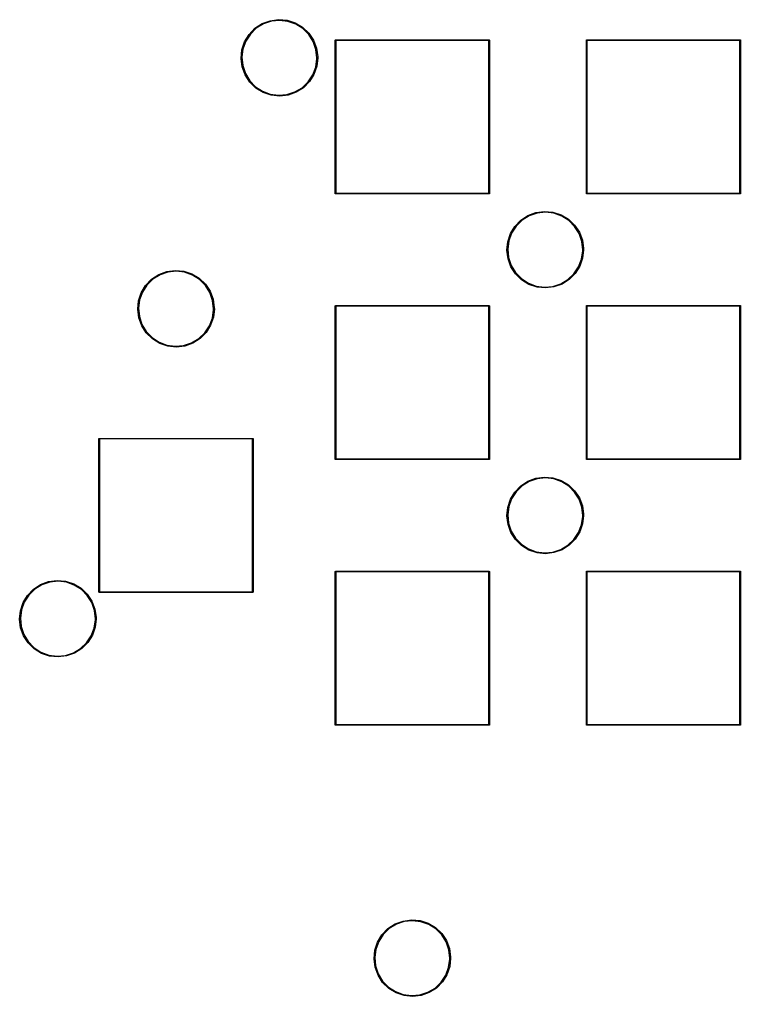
# Model space of a CAD drawing. Extents: x 69 to 201, y -137 to -53.
# Drawn here: x 69.1 to 131.1, y -136.6 to -52.6 of the extents above; entities that cross this region are included whole.
import ezdxf

# ---------------------------------------------------------------- set-up
doc = ezdxf.new("R2010")
doc.units = 0
doc.header["$MEASUREMENT"] = 0
doc.layers.add('BLACK', color=7, linetype='CONTINUOUS')

msp = doc.modelspace()

# ---------------------------------------------------------------- linework, layer by layer
at = {"layer": 'BLACK', "linetype": 'CONTINUOUS'}
for p, q in [((89.3397, -53.3412), (89.9544, -52.9389)), ((89.9544, -52.9389), (90.6429, -52.6829)), ((90.7475, -52.7302), (90.0669, -52.9619)), ((90.6429, -52.6829), (91.371, -52.5857)), ((91.4625, -52.6551), (90.7475, -52.7302)), ((91.371, -52.5857), (92.1026, -52.6523)), ((92.1764, -52.7402), (91.4625, -52.6551)), ((92.1026, -52.6523), (92.8012, -52.8793)), ((92.8537, -52.9814), (92.1764, -52.7402)), ((92.8012, -52.8793), (93.4322, -53.2554)), ((88.8294, -53.8696), (89.3397, -53.3412)), ((89.4545, -53.3387), (88.9408, -53.8417)), ((90.0669, -52.9619), (89.4545, -53.3387)), ((93.4608, -53.3666), (92.8537, -52.9814)), ((93.4322, -53.2554), (93.9641, -53.762)), ((93.9674, -53.8768), (93.4608, -53.3666)), ((93.9641, -53.762), (94.3706, -54.3739)), ((88.217, -55.1949), (88.4489, -54.4979)), ((88.5513, -54.4461), (88.3054, -55.1217)), ((88.4489, -54.4979), (88.8294, -53.8696)), ((88.9408, -53.8417), (88.5513, -54.4461)), ((94.3484, -54.4865), (93.9674, -53.8768)), ((94.5849, -55.1655), (94.3484, -54.4865)), ((94.3706, -54.3739), (94.6315, -55.0606)), ((96.245, -54.3556), (96.2458, -54.3535)), ((96.245, -54.3578), (96.245, -54.3556)), ((96.245, -67.5622), (96.245, -54.3578)), ((96.2458, -54.3535), (96.2461, -54.3513)), ((96.2461, -54.3513), (96.2473, -54.3494)), ((96.2473, -54.3494), (96.248, -54.3473)), ((96.248, -54.3473), (96.2494, -54.3456)), ((96.2494, -54.3456), (96.2506, -54.3437)), ((96.2506, -54.3437), (96.2523, -54.3423)), ((96.2523, -54.3423), (96.2537, -54.3406)), ((96.2537, -54.3406), (96.2556, -54.3394)), ((96.2556, -54.3394), (96.2573, -54.338)), ((96.2573, -54.338), (96.2594, -54.3373)), ((96.2594, -54.3373), (96.2613, -54.3361)), ((96.2613, -54.3361), (96.2635, -54.3358)), ((96.2635, -54.3358), (96.2656, -54.335)), ((96.2656, -54.335), (96.2678, -54.335)), ((96.2678, -54.335), (96.2678, -54.335)), ((96.2678, -54.335), (109.472, -54.335)), ((96.295, -54.385), (96.295, -67.535)), ((109.445, -54.385), (96.295, -54.385)), ((109.445, -67.535), (109.445, -54.385)), ((109.472, -54.335), (109.474, -54.335)), ((109.472, -54.335), (109.472, -54.335)), ((109.474, -54.335), (109.476, -54.3358)), ((109.476, -54.3358), (109.479, -54.3361)), ((109.479, -54.3361), (109.481, -54.3373)), ((109.481, -54.3373), (109.483, -54.338)), ((109.483, -54.338), (109.484, -54.3394)), ((109.484, -54.3394), (109.486, -54.3406)), ((109.486, -54.3406), (109.488, -54.3423)), ((109.488, -54.3423), (109.489, -54.3437)), ((109.489, -54.3437), (109.491, -54.3456)), ((109.491, -54.3456), (109.492, -54.3473)), ((109.492, -54.3473), (109.493, -54.3494)), ((109.493, -54.3494), (109.494, -54.3513)), ((109.494, -54.3513), (109.494, -54.3535)), ((109.494, -54.3535), (109.495, -54.3556)), ((109.495, -54.3556), (109.495, -54.3578)), ((109.495, -54.3578), (109.495, -54.3578)), ((109.495, -54.3578), (109.495, -67.5622)), ((117.835, -54.3556), (117.836, -54.3535)), ((117.835, -54.3578), (117.835, -54.3556)), ((117.835, -67.5622), (117.835, -54.3578)), ((117.836, -54.3513), (117.837, -54.3494)), ((117.836, -54.3535), (117.836, -54.3513)), ((117.837, -54.3494), (117.838, -54.3473)), ((117.838, -54.3473), (117.839, -54.3456)), ((117.839, -54.3456), (117.841, -54.3437)), ((117.841, -54.3437), (117.842, -54.3423)), ((117.842, -54.3423), (117.844, -54.3406)), ((117.844, -54.3406), (117.846, -54.3394)), ((117.846, -54.3394), (117.847, -54.338)), ((117.847, -54.338), (117.849, -54.3373)), ((117.849, -54.3373), (117.851, -54.3361)), ((117.851, -54.3361), (117.854, -54.3358)), ((117.854, -54.3358), (117.856, -54.335)), ((117.856, -54.335), (117.858, -54.335)), ((117.858, -54.335), (117.858, -54.335)), ((117.858, -54.335), (131.062, -54.335)), ((117.885, -54.385), (117.885, -67.535)), ((131.035, -54.385), (117.885, -54.385)), ((131.035, -67.535), (131.035, -54.385)), ((131.062, -54.335), (131.064, -54.335)), ((131.062, -54.335), (131.062, -54.335)), ((131.064, -54.335), (131.066, -54.3358)), ((131.066, -54.3358), (131.069, -54.3361)), ((131.069, -54.3361), (131.071, -54.3373)), ((131.071, -54.3373), (131.073, -54.338)), ((131.073, -54.338), (131.074, -54.3394)), ((131.074, -54.3394), (131.076, -54.3406)), ((131.076, -54.3406), (131.078, -54.3423)), ((131.078, -54.3423), (131.079, -54.3437)), ((131.079, -54.3437), (131.081, -54.3456)), ((131.081, -54.3456), (131.082, -54.3473)), ((131.082, -54.3473), (131.083, -54.3494)), ((131.083, -54.3494), (131.084, -54.3513)), ((131.084, -54.3513), (131.084, -54.3535)), ((131.084, -54.3535), (131.085, -54.3556)), ((131.085, -54.3556), (131.085, -54.3578)), ((131.085, -54.3578), (131.085, -54.3578)), ((131.085, -54.3578), (131.085, -67.5622)), ((88.1453, -55.926), (88.217, -55.1949)), ((88.3054, -55.1217), (88.2153, -55.835)), ((94.665, -55.88), (94.5849, -55.1655)), ((94.6315, -55.0606), (94.7337, -55.788)), ((88.2374, -56.6548), (88.1453, -55.926)), ((88.2153, -55.835), (88.2855, -56.5505)), ((94.5637, -56.682), (94.6637, -55.97)), ((94.735, -55.88), (94.6531, -56.61)), ((94.6637, -55.97), (94.665, -55.88)), ((94.7337, -55.788), (94.735, -55.88)), ((88.4886, -57.3451), (88.2374, -56.6548)), ((88.2855, -56.5505), (88.5124, -57.2327)), ((94.3084, -57.3541), (94.5637, -56.682)), ((94.6531, -56.61), (94.4115, -57.3037)), ((88.8866, -57.9625), (88.4886, -57.3451)), ((88.5124, -57.2327), (88.8849, -57.8477)), ((88.8849, -57.8477), (89.3843, -58.3649)), ((89.4114, -58.4765), (88.8866, -57.9625)), ((93.3898, -58.4488), (93.9105, -57.953)), ((94.0223, -57.9267), (93.5047, -58.4479)), ((93.9105, -57.953), (94.3084, -57.3541)), ((94.4115, -57.3037), (94.0223, -57.9267)), ((89.3843, -58.3649), (89.9859, -58.7586)), ((90.0371, -58.8614), (89.4114, -58.4765)), ((89.9859, -58.7586), (90.6598, -59.0092)), ((92.0885, -59.0391), (92.7723, -58.817)), ((92.8844, -58.8415), (92.1924, -59.0879)), ((92.7723, -58.817), (93.3898, -58.4488)), ((93.5047, -58.4479), (92.8844, -58.8415)), ((90.7324, -59.0981), (90.0371, -58.8614)), ((90.6598, -59.0092), (91.3725, -59.1043)), ((91.463, -59.1749), (90.7324, -59.0981)), ((91.3725, -59.1043), (92.0885, -59.0391)), ((92.1924, -59.0879), (91.463, -59.1749)), ((96.245, -67.5644), (96.245, -67.5622)), ((96.245, -67.5622), (96.245, -67.5622)), ((96.2458, -67.5665), (96.245, -67.5644)), ((96.2461, -67.5687), (96.2458, -67.5665)), ((96.2473, -67.5706), (96.2461, -67.5687)), ((96.248, -67.5727), (96.2473, -67.5706)), ((96.2494, -67.5744), (96.248, -67.5727)), ((96.2506, -67.5763), (96.2494, -67.5744)), ((96.2523, -67.5777), (96.2506, -67.5763)), ((96.2537, -67.5794), (96.2523, -67.5777)), ((96.2556, -67.5806), (96.2537, -67.5794)), ((96.2573, -67.582), (96.2556, -67.5806)), ((96.2594, -67.5827), (96.2573, -67.582)), ((96.2613, -67.5839), (96.2594, -67.5827)), ((96.2635, -67.5842), (96.2613, -67.5839)), ((96.2656, -67.585), (96.2635, -67.5842)), ((96.2678, -67.585), (96.2656, -67.585)), ((109.472, -67.585), (96.2678, -67.585)), ((96.2678, -67.585), (96.2678, -67.585)), ((96.295, -67.535), (109.445, -67.535)), ((109.474, -67.585), (109.472, -67.585)), ((109.472, -67.585), (109.472, -67.585)), ((109.476, -67.5842), (109.474, -67.585)), ((109.479, -67.5839), (109.476, -67.5842)), ((109.481, -67.5827), (109.479, -67.5839)), ((109.483, -67.582), (109.481, -67.5827)), ((109.484, -67.5806), (109.483, -67.582)), ((109.486, -67.5794), (109.484, -67.5806)), ((109.488, -67.5777), (109.486, -67.5794)), ((109.489, -67.5763), (109.488, -67.5777)), ((109.491, -67.5744), (109.489, -67.5763)), ((109.492, -67.5727), (109.491, -67.5744)), ((109.493, -67.5706), (109.492, -67.5727)), ((109.494, -67.5687), (109.493, -67.5706)), ((109.495, -67.5644), (109.494, -67.5665)), ((109.494, -67.5665), (109.494, -67.5687)), ((109.495, -67.5622), (109.495, -67.5622)), ((109.495, -67.5622), (109.495, -67.5644)), ((117.835, -67.5644), (117.835, -67.5622)), ((117.835, -67.5622), (117.835, -67.5622)), ((117.836, -67.5665), (117.835, -67.5644)), ((117.836, -67.5687), (117.836, -67.5665)), ((117.837, -67.5706), (117.836, -67.5687)), ((117.838, -67.5727), (117.837, -67.5706)), ((117.839, -67.5744), (117.838, -67.5727)), ((117.841, -67.5763), (117.839, -67.5744)), ((117.842, -67.5777), (117.841, -67.5763)), ((117.844, -67.5794), (117.842, -67.5777)), ((117.846, -67.5806), (117.844, -67.5794)), ((117.847, -67.582), (117.846, -67.5806)), ((117.849, -67.5827), (117.847, -67.582)), ((117.851, -67.5839), (117.849, -67.5827)), ((117.854, -67.5842), (117.851, -67.5839)), ((117.856, -67.585), (117.854, -67.5842)), ((117.858, -67.585), (117.856, -67.585)), ((131.062, -67.585), (117.858, -67.585)), ((117.858, -67.585), (117.858, -67.585)), ((117.885, -67.535), (131.035, -67.535)), ((131.064, -67.585), (131.062, -67.585)), ((131.062, -67.585), (131.062, -67.585)), ((131.066, -67.5842), (131.064, -67.585)), ((131.069, -67.5839), (131.066, -67.5842)), ((131.071, -67.5827), (131.069, -67.5839)), ((131.073, -67.582), (131.071, -67.5827)), ((131.074, -67.5806), (131.073, -67.582)), ((131.076, -67.5794), (131.074, -67.5806)), ((131.078, -67.5777), (131.076, -67.5794)), ((131.079, -67.5763), (131.078, -67.5777)), ((131.081, -67.5744), (131.079, -67.5763)), ((131.082, -67.5727), (131.081, -67.5744)), ((131.083, -67.5706), (131.082, -67.5727)), ((131.084, -67.5687), (131.083, -67.5706)), ((131.085, -67.5644), (131.084, -67.5665)), ((131.084, -67.5665), (131.084, -67.5687)), ((131.085, -67.5622), (131.085, -67.5622)), ((131.085, -67.5622), (131.085, -67.5644)), ((112.2, -69.8512), (112.814, -69.4489)), ((112.927, -69.4719), (112.314, -69.8487)), ((112.814, -69.4489), (113.503, -69.1929)), ((113.607, -69.2402), (112.927, -69.4719)), ((113.503, -69.1929), (114.231, -69.0957)), ((114.323, -69.1651), (113.607, -69.2402)), ((114.231, -69.0957), (114.963, -69.1623)), ((115.036, -69.2502), (114.323, -69.1651)), ((114.963, -69.1623), (115.661, -69.3893)), ((115.714, -69.4914), (115.036, -69.2502)), ((115.661, -69.3893), (116.292, -69.7654)), ((116.321, -69.8766), (115.714, -69.4914)), ((116.292, -69.7654), (116.824, -70.272)), ((111.309, -71.0079), (111.689, -70.3796)), ((111.801, -70.3517), (111.411, -70.9561)), ((111.689, -70.3796), (112.2, -69.8512)), ((112.314, -69.8487), (111.801, -70.3517)), ((116.827, -70.3868), (116.321, -69.8766)), ((116.824, -70.272), (117.231, -70.8839)), ((117.208, -70.9965), (116.827, -70.3868)), ((111.077, -71.7049), (111.309, -71.0079)), ((111.411, -70.9561), (111.165, -71.6317)), ((117.445, -71.6755), (117.208, -70.9965)), ((117.231, -70.8839), (117.491, -71.5706)), ((111.005, -72.436), (111.077, -71.7049)), ((111.165, -71.6317), (111.075, -72.345)), ((117.525, -72.39), (117.445, -71.6755)), ((117.491, -71.5706), (117.594, -72.298)), ((111.097, -73.1648), (111.005, -72.436)), ((111.075, -72.345), (111.145, -73.0605)), ((111.145, -73.0605), (111.372, -73.7427)), ((117.513, -73.12), (117.272, -73.8137)), ((117.424, -73.192), (117.524, -72.48)), ((117.595, -72.39), (117.513, -73.12)), ((117.524, -72.48), (117.525, -72.39)), ((117.594, -72.298), (117.595, -72.39)), ((111.349, -73.8551), (111.097, -73.1648)), ((111.747, -74.4725), (111.349, -73.8551)), ((111.372, -73.7427), (111.745, -74.3577)), ((116.77, -74.463), (117.168, -73.8641)), ((117.272, -73.8137), (116.882, -74.4367)), ((117.168, -73.8641), (117.424, -73.192)), ((80.4497, -74.9312), (81.0644, -74.5289)), ((81.1769, -74.5519), (80.5645, -74.9287)), ((81.0644, -74.5289), (81.7529, -74.2729)), ((81.8575, -74.3202), (81.1769, -74.5519)), ((81.7529, -74.2729), (82.481, -74.1757)), ((82.5725, -74.2451), (81.8575, -74.3202)), ((82.481, -74.1757), (83.2126, -74.2423)), ((83.2864, -74.3302), (82.5725, -74.2451)), ((83.2126, -74.2423), (83.9112, -74.4693)), ((83.9637, -74.5714), (83.2864, -74.3302)), ((83.9112, -74.4693), (84.5422, -74.8454)), ((84.5708, -74.9566), (83.9637, -74.5714)), ((111.745, -74.3577), (112.244, -74.8749)), ((112.271, -74.9865), (111.747, -74.4725)), ((116.25, -74.9588), (116.77, -74.463)), ((116.882, -74.4367), (116.365, -74.9579)), ((79.5589, -76.0879), (79.9394, -75.4596)), ((80.0508, -75.4317), (79.6613, -76.0361)), ((79.9394, -75.4596), (80.4497, -74.9312)), ((80.5645, -74.9287), (80.0508, -75.4317)), ((84.5422, -74.8454), (85.0741, -75.352)), ((85.0774, -75.4668), (84.5708, -74.9566)), ((85.0741, -75.352), (85.4806, -75.9639)), ((85.4584, -76.0765), (85.0774, -75.4668)), ((112.244, -74.8749), (112.846, -75.2686)), ((112.897, -75.3714), (112.271, -74.9865)), ((112.846, -75.2686), (113.52, -75.5192)), ((113.592, -75.6081), (112.897, -75.3714)), ((113.52, -75.5192), (114.232, -75.6143)), ((114.323, -75.6849), (113.592, -75.6081)), ((114.232, -75.6143), (114.948, -75.5491)), ((115.052, -75.5979), (114.323, -75.6849)), ((114.948, -75.5491), (115.632, -75.327)), ((115.744, -75.3515), (115.052, -75.5979)), ((115.632, -75.327), (116.25, -74.9588)), ((116.365, -74.9579), (115.744, -75.3515)), ((79.327, -76.7849), (79.5589, -76.0879)), ((79.6613, -76.0361), (79.4154, -76.7117)), ((85.6949, -76.7555), (85.4584, -76.0765)), ((85.4806, -75.9639), (85.7415, -76.6506)), ((79.2553, -77.516), (79.327, -76.7849)), ((79.4154, -76.7117), (79.3253, -77.425)), ((85.775, -77.47), (85.6949, -76.7555)), ((85.7415, -76.6506), (85.8437, -77.378)), ((96.245, -77.2156), (96.2458, -77.2135)), ((96.245, -77.2178), (96.245, -77.2156)), ((96.245, -90.4222), (96.245, -77.2178)), ((96.2458, -77.2135), (96.2461, -77.2113)), ((96.2461, -77.2113), (96.2473, -77.2094)), ((96.2473, -77.2094), (96.248, -77.2073)), ((96.248, -77.2073), (96.2494, -77.2056)), ((96.2494, -77.2056), (96.2506, -77.2037)), ((96.2506, -77.2037), (96.2523, -77.2023)), ((96.2523, -77.2023), (96.2537, -77.2006)), ((96.2537, -77.2006), (96.2556, -77.1994)), ((96.2556, -77.1994), (96.2573, -77.198)), ((96.2573, -77.198), (96.2594, -77.1973)), ((96.2594, -77.1973), (96.2613, -77.1961)), ((96.2613, -77.1961), (96.2635, -77.1958)), ((96.2635, -77.1958), (96.2656, -77.195)), ((96.2656, -77.195), (96.2678, -77.195)), ((96.2678, -77.195), (96.2678, -77.195)), ((96.2678, -77.195), (109.472, -77.195)), ((96.295, -77.245), (96.295, -90.395)), ((109.445, -77.245), (96.295, -77.245)), ((109.445, -90.395), (109.445, -77.245)), ((109.472, -77.195), (109.474, -77.195)), ((109.472, -77.195), (109.472, -77.195)), ((109.474, -77.195), (109.476, -77.1958)), ((109.476, -77.1958), (109.479, -77.1961)), ((109.479, -77.1961), (109.481, -77.1973)), ((109.481, -77.1973), (109.483, -77.198)), ((109.483, -77.198), (109.484, -77.1994)), ((109.484, -77.1994), (109.486, -77.2006)), ((109.486, -77.2006), (109.488, -77.2023)), ((109.488, -77.2023), (109.489, -77.2037)), ((109.489, -77.2037), (109.491, -77.2056)), ((109.491, -77.2056), (109.492, -77.2073)), ((109.492, -77.2073), (109.493, -77.2094)), ((109.493, -77.2094), (109.494, -77.2113)), ((109.494, -77.2113), (109.494, -77.2135)), ((109.494, -77.2135), (109.495, -77.2156)), ((109.495, -77.2156), (109.495, -77.2178)), ((109.495, -77.2178), (109.495, -77.2178)), ((109.495, -77.2178), (109.495, -90.4222)), ((117.835, -77.2156), (117.836, -77.2135)), ((117.835, -77.2178), (117.835, -77.2156)), ((117.835, -90.4222), (117.835, -77.2178)), ((117.836, -77.2113), (117.837, -77.2094)), ((117.836, -77.2135), (117.836, -77.2113)), ((117.837, -77.2094), (117.838, -77.2073)), ((117.838, -77.2073), (117.839, -77.2056)), ((117.839, -77.2056), (117.841, -77.2037)), ((117.841, -77.2037), (117.842, -77.2023)), ((117.842, -77.2023), (117.844, -77.2006)), ((117.844, -77.2006), (117.846, -77.1994)), ((117.846, -77.1994), (117.847, -77.198)), ((117.847, -77.198), (117.849, -77.1973)), ((117.849, -77.1973), (117.851, -77.1961)), ((117.851, -77.1961), (117.854, -77.1958)), ((117.854, -77.1958), (117.856, -77.195)), ((117.856, -77.195), (117.858, -77.195)), ((117.858, -77.195), (117.858, -77.195)), ((117.858, -77.195), (131.062, -77.195)), ((117.885, -77.245), (117.885, -90.395)), ((131.035, -77.245), (117.885, -77.245)), ((131.035, -90.395), (131.035, -77.245)), ((131.062, -77.195), (131.064, -77.195)), ((131.062, -77.195), (131.062, -77.195)), ((131.064, -77.195), (131.066, -77.1958)), ((131.066, -77.1958), (131.069, -77.1961)), ((131.069, -77.1961), (131.071, -77.1973)), ((131.071, -77.1973), (131.073, -77.198)), ((131.073, -77.198), (131.074, -77.1994)), ((131.074, -77.1994), (131.076, -77.2006)), ((131.076, -77.2006), (131.078, -77.2023)), ((131.078, -77.2023), (131.079, -77.2037)), ((131.079, -77.2037), (131.081, -77.2056)), ((131.081, -77.2056), (131.082, -77.2073)), ((131.082, -77.2073), (131.083, -77.2094)), ((131.083, -77.2094), (131.084, -77.2113)), ((131.084, -77.2113), (131.084, -77.2135)), ((131.084, -77.2135), (131.085, -77.2156)), ((131.085, -77.2156), (131.085, -77.2178)), ((131.085, -77.2178), (131.085, -77.2178)), ((131.085, -77.2178), (131.085, -90.4222)), ((79.3474, -78.2448), (79.2553, -77.516)), ((79.3253, -77.425), (79.3955, -78.1405)), ((79.3955, -78.1405), (79.6224, -78.8227)), ((85.6737, -78.272), (85.7737, -77.56)), ((85.845, -77.47), (85.7631, -78.2)), ((85.7737, -77.56), (85.775, -77.47)), ((85.8437, -77.378), (85.845, -77.47)), ((79.5986, -78.9351), (79.3474, -78.2448)), ((79.9966, -79.5525), (79.5986, -78.9351)), ((79.6224, -78.8227), (79.9949, -79.4377)), ((85.0205, -79.543), (85.4184, -78.9441)), ((85.5215, -78.8937), (85.1323, -79.5167)), ((85.4184, -78.9441), (85.6737, -78.272)), ((85.7631, -78.2), (85.5215, -78.8937)), ((79.9949, -79.4377), (80.4943, -79.9549)), ((80.5214, -80.0665), (79.9966, -79.5525)), ((84.4998, -80.0388), (85.0205, -79.543)), ((85.1323, -79.5167), (84.6147, -80.0379)), ((80.4943, -79.9549), (81.0959, -80.3486)), ((81.1471, -80.4514), (80.5214, -80.0665)), ((81.0959, -80.3486), (81.7698, -80.5992)), ((81.8424, -80.6881), (81.1471, -80.4514)), ((81.7698, -80.5992), (82.4825, -80.6943)), ((82.573, -80.7649), (81.8424, -80.6881)), ((82.4825, -80.6943), (83.1985, -80.6291)), ((83.3024, -80.6779), (82.573, -80.7649)), ((83.1985, -80.6291), (83.8823, -80.407)), ((83.9944, -80.4315), (83.3024, -80.6779)), ((83.8823, -80.407), (84.4998, -80.0388)), ((84.6147, -80.0379), (83.9944, -80.4315)), ((75.925, -88.6456), (75.9258, -88.6435)), ((75.925, -88.6478), (75.925, -88.6456)), ((75.925, -101.852), (75.925, -88.6478)), ((75.9258, -88.6435), (75.9261, -88.6413)), ((75.9261, -88.6413), (75.9273, -88.6394)), ((75.9273, -88.6394), (75.928, -88.6373)), ((75.928, -88.6373), (75.9294, -88.6356)), ((75.9294, -88.6356), (75.9306, -88.6337)), ((75.9306, -88.6337), (75.9323, -88.6323)), ((75.9323, -88.6323), (75.9337, -88.6306)), ((75.9337, -88.6306), (75.9356, -88.6294)), ((75.9356, -88.6294), (75.9373, -88.628)), ((75.9373, -88.628), (75.9394, -88.6273)), ((75.9394, -88.6273), (75.9413, -88.6261)), ((75.9413, -88.6261), (75.9435, -88.6258)), ((75.9435, -88.6258), (75.9456, -88.625)), ((75.9456, -88.625), (75.9478, -88.625)), ((75.9478, -88.625), (75.9478, -88.625)), ((75.9478, -88.625), (89.1522, -88.625)), ((75.975, -88.675), (75.975, -101.825)), ((89.125, -88.675), (75.975, -88.675)), ((89.125, -101.825), (89.125, -88.675)), ((89.1522, -88.625), (89.1544, -88.625)), ((89.1522, -88.625), (89.1522, -88.625)), ((89.1544, -88.625), (89.1565, -88.6258)), ((89.1565, -88.6258), (89.1587, -88.6261)), ((89.1587, -88.6261), (89.1606, -88.6273)), ((89.1606, -88.6273), (89.1627, -88.628)), ((89.1627, -88.628), (89.1644, -88.6294)), ((89.1644, -88.6294), (89.1663, -88.6306)), ((89.1663, -88.6306), (89.1677, -88.6323)), ((89.1677, -88.6323), (89.1694, -88.6337)), ((89.1694, -88.6337), (89.1706, -88.6356)), ((89.1706, -88.6356), (89.172, -88.6373)), ((89.172, -88.6373), (89.1727, -88.6394)), ((89.1727, -88.6394), (89.1739, -88.6413)), ((89.1739, -88.6413), (89.1742, -88.6435)), ((89.1742, -88.6435), (89.175, -88.6456)), ((89.175, -88.6456), (89.175, -88.6478)), ((89.175, -88.6478), (89.175, -88.6478)), ((89.175, -88.6478), (89.175, -101.852)), ((96.245, -90.4244), (96.245, -90.4222)), ((96.245, -90.4222), (96.245, -90.4222)), ((96.2458, -90.4265), (96.245, -90.4244)), ((96.2461, -90.4287), (96.2458, -90.4265)), ((96.2473, -90.4306), (96.2461, -90.4287)), ((96.248, -90.4327), (96.2473, -90.4306)), ((96.2494, -90.4344), (96.248, -90.4327)), ((96.2506, -90.4363), (96.2494, -90.4344)), ((96.2523, -90.4377), (96.2506, -90.4363)), ((96.2537, -90.4394), (96.2523, -90.4377)), ((96.2556, -90.4406), (96.2537, -90.4394)), ((96.2573, -90.442), (96.2556, -90.4406)), ((96.2594, -90.4427), (96.2573, -90.442)), ((96.2613, -90.4439), (96.2594, -90.4427)), ((96.2635, -90.4442), (96.2613, -90.4439)), ((96.2656, -90.445), (96.2635, -90.4442)), ((96.2678, -90.445), (96.2656, -90.445)), ((109.472, -90.445), (96.2678, -90.445)), ((96.2678, -90.445), (96.2678, -90.445)), ((96.295, -90.395), (109.445, -90.395)), ((109.474, -90.445), (109.472, -90.445)), ((109.472, -90.445), (109.472, -90.445)), ((109.476, -90.4442), (109.474, -90.445)), ((109.479, -90.4439), (109.476, -90.4442)), ((109.481, -90.4427), (109.479, -90.4439)), ((109.483, -90.442), (109.481, -90.4427)), ((109.484, -90.4406), (109.483, -90.442)), ((109.486, -90.4394), (109.484, -90.4406)), ((109.488, -90.4377), (109.486, -90.4394)), ((109.489, -90.4363), (109.488, -90.4377)), ((109.491, -90.4344), (109.489, -90.4363)), ((109.492, -90.4327), (109.491, -90.4344)), ((109.493, -90.4306), (109.492, -90.4327)), ((109.494, -90.4287), (109.493, -90.4306)), ((109.495, -90.4244), (109.494, -90.4265)), ((109.494, -90.4265), (109.494, -90.4287)), ((109.495, -90.4222), (109.495, -90.4222)), ((109.495, -90.4222), (109.495, -90.4244)), ((117.835, -90.4244), (117.835, -90.4222)), ((117.835, -90.4222), (117.835, -90.4222)), ((117.836, -90.4265), (117.835, -90.4244)), ((117.836, -90.4287), (117.836, -90.4265)), ((117.837, -90.4306), (117.836, -90.4287)), ((117.838, -90.4327), (117.837, -90.4306)), ((117.839, -90.4344), (117.838, -90.4327)), ((117.841, -90.4363), (117.839, -90.4344)), ((117.842, -90.4377), (117.841, -90.4363)), ((117.844, -90.4394), (117.842, -90.4377)), ((117.846, -90.4406), (117.844, -90.4394)), ((117.847, -90.442), (117.846, -90.4406)), ((117.849, -90.4427), (117.847, -90.442)), ((117.851, -90.4439), (117.849, -90.4427)), ((117.854, -90.4442), (117.851, -90.4439)), ((117.856, -90.445), (117.854, -90.4442)), ((117.858, -90.445), (117.856, -90.445)), ((131.062, -90.445), (117.858, -90.445)), ((117.858, -90.445), (117.858, -90.445)), ((117.885, -90.395), (131.035, -90.395)), ((131.064, -90.445), (131.062, -90.445)), ((131.062, -90.445), (131.062, -90.445)), ((131.066, -90.4442), (131.064, -90.445)), ((131.069, -90.4439), (131.066, -90.4442)), ((131.071, -90.4427), (131.069, -90.4439)), ((131.073, -90.442), (131.071, -90.4427)), ((131.074, -90.4406), (131.073, -90.442)), ((131.076, -90.4394), (131.074, -90.4406)), ((131.078, -90.4377), (131.076, -90.4394)), ((131.079, -90.4363), (131.078, -90.4377)), ((131.081, -90.4344), (131.079, -90.4363)), ((131.082, -90.4327), (131.081, -90.4344)), ((131.083, -90.4306), (131.082, -90.4327)), ((131.084, -90.4287), (131.083, -90.4306)), ((131.085, -90.4244), (131.084, -90.4265)), ((131.084, -90.4265), (131.084, -90.4287)), ((131.085, -90.4222), (131.085, -90.4222)), ((131.085, -90.4222), (131.085, -90.4244)), ((112.2, -92.7112), (112.814, -92.3089)), ((112.927, -92.3319), (112.314, -92.7087)), ((112.814, -92.3089), (113.503, -92.0529)), ((113.607, -92.1002), (112.927, -92.3319)), ((113.503, -92.0529), (114.231, -91.9557)), ((114.323, -92.0251), (113.607, -92.1002)), ((114.231, -91.9557), (114.963, -92.0223)), ((115.036, -92.1102), (114.323, -92.0251)), ((114.963, -92.0223), (115.661, -92.2493)), ((115.714, -92.3514), (115.036, -92.1102)), ((115.661, -92.2493), (116.292, -92.6254)), ((116.321, -92.7366), (115.714, -92.3514)), ((111.309, -93.8679), (111.689, -93.2396)), ((111.801, -93.2117), (111.411, -93.8161)), ((111.689, -93.2396), (112.2, -92.7112)), ((112.314, -92.7087), (111.801, -93.2117)), ((116.292, -92.6254), (116.824, -93.132)), ((116.827, -93.2468), (116.321, -92.7366)), ((116.824, -93.132), (117.231, -93.7439)), ((117.208, -93.8565), (116.827, -93.2468)), ((111.077, -94.5649), (111.309, -93.8679)), ((111.411, -93.8161), (111.165, -94.4917)), ((117.445, -94.5355), (117.208, -93.8565)), ((117.231, -93.7439), (117.491, -94.4306)), ((111.005, -95.296), (111.077, -94.5649)), ((111.165, -94.4917), (111.075, -95.205)), ((117.525, -95.25), (117.445, -94.5355)), ((117.491, -94.4306), (117.594, -95.158)), ((111.097, -96.0248), (111.005, -95.296)), ((111.075, -95.205), (111.145, -95.9205)), ((117.424, -96.052), (117.524, -95.34)), ((117.595, -95.25), (117.513, -95.98)), ((117.524, -95.34), (117.525, -95.25)), ((117.594, -95.158), (117.595, -95.25)), ((111.349, -96.7151), (111.097, -96.0248)), ((111.145, -95.9205), (111.372, -96.6027)), ((111.372, -96.6027), (111.745, -97.2177)), ((117.168, -96.7241), (117.424, -96.052)), ((117.513, -95.98), (117.272, -96.6737)), ((111.747, -97.3325), (111.349, -96.7151)), ((111.745, -97.2177), (112.244, -97.7349)), ((112.271, -97.8465), (111.747, -97.3325)), ((116.25, -97.8188), (116.77, -97.323)), ((116.882, -97.2967), (116.365, -97.8179)), ((116.77, -97.323), (117.168, -96.7241)), ((117.272, -96.6737), (116.882, -97.2967)), ((112.244, -97.7349), (112.846, -98.1286)), ((112.897, -98.2314), (112.271, -97.8465)), ((112.846, -98.1286), (113.52, -98.3792)), ((113.592, -98.4681), (112.897, -98.2314)), ((114.948, -98.4091), (115.632, -98.187)), ((115.744, -98.2115), (115.052, -98.4579)), ((115.632, -98.187), (116.25, -97.8188)), ((116.365, -97.8179), (115.744, -98.2115)), ((113.52, -98.3792), (114.232, -98.4743)), ((114.323, -98.5449), (113.592, -98.4681)), ((114.232, -98.4743), (114.948, -98.4091)), ((115.052, -98.4579), (114.323, -98.5449)), ((71.5929, -100.943), (72.321, -100.846)), ((72.321, -100.846), (73.0526, -100.912)), ((96.245, -100.076), (96.2458, -100.073)), ((96.245, -100.078), (96.245, -100.076)), ((96.245, -113.282), (96.245, -100.078)), ((96.2458, -100.073), (96.2461, -100.071)), ((96.2461, -100.071), (96.2473, -100.069)), ((96.2473, -100.069), (96.248, -100.067)), ((96.248, -100.067), (96.2494, -100.066)), ((96.2494, -100.066), (96.2506, -100.064)), ((96.2506, -100.064), (96.2523, -100.062)), ((96.2523, -100.062), (96.2537, -100.061)), ((96.2537, -100.061), (96.2556, -100.059)), ((96.2556, -100.059), (96.2573, -100.058)), ((96.2573, -100.058), (96.2594, -100.057)), ((96.2594, -100.057), (96.2613, -100.056)), ((96.2613, -100.056), (96.2635, -100.056)), ((96.2635, -100.056), (96.2656, -100.055)), ((96.2656, -100.055), (96.2678, -100.055)), ((96.2678, -100.055), (96.2678, -100.055)), ((96.2678, -100.055), (109.472, -100.055)), ((96.295, -100.105), (96.295, -113.255)), ((109.445, -100.105), (96.295, -100.105)), ((109.445, -113.255), (109.445, -100.105)), ((109.472, -100.055), (109.474, -100.055)), ((109.472, -100.055), (109.472, -100.055)), ((109.474, -100.055), (109.476, -100.056)), ((109.476, -100.056), (109.479, -100.056)), ((109.479, -100.056), (109.481, -100.057)), ((109.481, -100.057), (109.483, -100.058)), ((109.483, -100.058), (109.484, -100.059)), ((109.484, -100.059), (109.486, -100.061)), ((109.486, -100.061), (109.488, -100.062)), ((109.488, -100.062), (109.489, -100.064)), ((109.489, -100.064), (109.491, -100.066)), ((109.491, -100.066), (109.492, -100.067)), ((109.492, -100.067), (109.493, -100.069)), ((109.493, -100.069), (109.494, -100.071)), ((109.494, -100.071), (109.494, -100.074)), ((109.494, -100.074), (109.495, -100.076)), ((109.495, -100.076), (109.495, -100.078)), ((109.495, -100.078), (109.495, -100.078)), ((109.495, -100.078), (109.495, -113.282)), ((117.835, -100.076), (117.836, -100.073)), ((117.835, -100.078), (117.835, -100.076)), ((117.835, -113.282), (117.835, -100.078)), ((117.836, -100.071), (117.837, -100.069)), ((117.836, -100.073), (117.836, -100.071)), ((117.837, -100.069), (117.838, -100.067)), ((117.838, -100.067), (117.839, -100.066)), ((117.839, -100.066), (117.841, -100.064)), ((117.841, -100.064), (117.842, -100.062)), ((117.842, -100.062), (117.844, -100.061)), ((117.844, -100.061), (117.846, -100.059)), ((117.846, -100.059), (117.847, -100.058)), ((117.847, -100.058), (117.849, -100.057)), ((117.849, -100.057), (117.851, -100.056)), ((117.851, -100.056), (117.854, -100.056)), ((117.854, -100.056), (117.856, -100.055)), ((117.856, -100.055), (117.858, -100.055)), ((117.858, -100.055), (117.858, -100.055)), ((117.858, -100.055), (131.062, -100.055)), ((117.885, -100.105), (117.885, -113.255)), ((131.035, -100.105), (117.885, -100.105)), ((131.035, -113.255), (131.035, -100.105)), ((131.062, -100.055), (131.064, -100.055)), ((131.062, -100.055), (131.062, -100.055)), ((131.064, -100.055), (131.066, -100.056)), ((131.066, -100.056), (131.069, -100.056)), ((131.069, -100.056), (131.071, -100.057)), ((131.071, -100.057), (131.073, -100.058)), ((131.073, -100.058), (131.074, -100.059)), ((131.074, -100.059), (131.076, -100.061)), ((131.076, -100.061), (131.078, -100.062)), ((131.078, -100.062), (131.079, -100.064)), ((131.079, -100.064), (131.081, -100.066)), ((131.081, -100.066), (131.082, -100.067)), ((131.082, -100.067), (131.083, -100.069)), ((131.083, -100.069), (131.084, -100.071)), ((131.084, -100.071), (131.084, -100.074)), ((131.084, -100.074), (131.085, -100.076)), ((131.085, -100.076), (131.085, -100.078)), ((131.085, -100.078), (131.085, -100.078)), ((131.085, -100.078), (131.085, -113.282)), ((69.7794, -102.13), (70.2897, -101.601)), ((70.4045, -101.599), (69.8908, -102.102)), ((70.2897, -101.601), (70.9044, -101.199)), ((71.0169, -101.222), (70.4045, -101.599)), ((70.9044, -101.199), (71.5929, -100.943)), ((71.6975, -100.99), (71.0169, -101.222)), ((72.4125, -100.915), (71.6975, -100.99)), ((73.1264, -101), (72.4125, -100.915)), ((73.0526, -100.912), (73.7512, -101.139)), ((73.8037, -101.241), (73.1264, -101)), ((73.7512, -101.139), (74.3822, -101.515)), ((74.4108, -101.627), (73.8037, -101.241)), ((74.3822, -101.515), (74.9141, -102.022)), ((74.9174, -102.137), (74.4108, -101.627)), ((69.3989, -102.758), (69.7794, -102.13)), ((69.8908, -102.102), (69.5013, -102.706)), ((74.9141, -102.022), (75.3206, -102.634)), ((75.2984, -102.747), (74.9174, -102.137)), ((75.925, -101.854), (75.925, -101.852)), ((75.925, -101.852), (75.925, -101.852)), ((75.9258, -101.856), (75.925, -101.854)), ((75.9261, -101.859), (75.9258, -101.856)), ((75.9273, -101.861), (75.9261, -101.859)), ((75.928, -101.863), (75.9273, -101.861)), ((75.9294, -101.864), (75.928, -101.863)), ((75.9306, -101.866), (75.9294, -101.864)), ((75.9323, -101.868), (75.9306, -101.866)), ((75.9337, -101.869), (75.9323, -101.868)), ((75.9356, -101.871), (75.9337, -101.869)), ((75.9373, -101.872), (75.9356, -101.871)), ((75.9394, -101.873), (75.9373, -101.872)), ((75.9413, -101.874), (75.9394, -101.873)), ((75.9435, -101.874), (75.9413, -101.874)), ((75.9456, -101.875), (75.9435, -101.874)), ((75.9478, -101.875), (75.9456, -101.875)), ((89.1522, -101.875), (75.9478, -101.875)), ((75.9478, -101.875), (75.9478, -101.875)), ((75.975, -101.825), (89.125, -101.825)), ((89.1544, -101.875), (89.1522, -101.875)), ((89.1522, -101.875), (89.1522, -101.875)), ((89.1565, -101.874), (89.1544, -101.875)), ((89.1587, -101.874), (89.1565, -101.874)), ((89.1606, -101.873), (89.1587, -101.874)), ((89.1627, -101.872), (89.1606, -101.873)), ((89.1644, -101.871), (89.1627, -101.872)), ((89.1663, -101.869), (89.1644, -101.871)), ((89.1677, -101.868), (89.1663, -101.869)), ((89.1694, -101.866), (89.1677, -101.868)), ((89.1706, -101.864), (89.1694, -101.866)), ((89.172, -101.863), (89.1706, -101.864)), ((89.1727, -101.861), (89.172, -101.863)), ((89.1739, -101.859), (89.1727, -101.861)), ((89.1742, -101.856), (89.1739, -101.859)), ((89.175, -101.854), (89.1742, -101.856)), ((89.175, -101.852), (89.175, -101.852)), ((89.175, -101.852), (89.175, -101.854)), ((69.2554, -103.382), (69.1653, -104.095)), ((69.167, -103.455), (69.3989, -102.758)), ((69.5013, -102.706), (69.2554, -103.382)), ((75.5349, -103.426), (75.2984, -102.747)), ((75.3206, -102.634), (75.5815, -103.321)), ((75.5815, -103.321), (75.6837, -104.048)), ((69.0953, -104.186), (69.167, -103.455)), ((69.1874, -104.915), (69.0953, -104.186)), ((69.1653, -104.095), (69.2355, -104.811)), ((75.5137, -104.942), (75.6137, -104.23)), ((75.615, -104.14), (75.5349, -103.426)), ((75.685, -104.14), (75.6031, -104.87)), ((75.6137, -104.23), (75.615, -104.14)), ((75.6837, -104.048), (75.685, -104.14)), ((69.4386, -105.605), (69.1874, -104.915)), ((69.2355, -104.811), (69.4624, -105.493)), ((75.2584, -105.614), (75.5137, -104.942)), ((75.6031, -104.87), (75.3615, -105.564)), ((69.8366, -106.223), (69.4386, -105.605)), ((69.4624, -105.493), (69.8349, -106.108)), ((74.8605, -106.213), (75.2584, -105.614)), ((75.3615, -105.564), (74.9723, -106.187)), ((69.8349, -106.108), (70.3343, -106.625)), ((70.3614, -106.736), (69.8366, -106.223)), ((70.3343, -106.625), (70.9359, -107.019)), ((70.9871, -107.121), (70.3614, -106.736)), ((73.7223, -107.077), (74.3398, -106.709)), ((74.4547, -106.708), (73.8344, -107.102)), ((74.3398, -106.709), (74.8605, -106.213)), ((74.9723, -106.187), (74.4547, -106.708)), ((70.9359, -107.019), (71.6098, -107.269)), ((71.6824, -107.358), (70.9871, -107.121)), ((71.6098, -107.269), (72.3225, -107.364)), ((72.413, -107.435), (71.6824, -107.358)), ((72.3225, -107.364), (73.0385, -107.299)), ((73.1424, -107.348), (72.413, -107.435)), ((73.0385, -107.299), (73.7223, -107.077)), ((73.8344, -107.102), (73.1424, -107.348)), ((96.245, -113.284), (96.245, -113.282)), ((96.245, -113.282), (96.245, -113.282)), ((96.2458, -113.286), (96.245, -113.284)), ((96.2461, -113.289), (96.2458, -113.286)), ((96.2473, -113.291), (96.2461, -113.289)), ((96.248, -113.293), (96.2473, -113.291)), ((96.2494, -113.294), (96.248, -113.293)), ((96.2506, -113.296), (96.2494, -113.294)), ((96.2523, -113.298), (96.2506, -113.296)), ((96.2537, -113.299), (96.2523, -113.298)), ((96.2556, -113.301), (96.2537, -113.299)), ((96.2573, -113.302), (96.2556, -113.301)), ((96.2594, -113.303), (96.2573, -113.302)), ((96.2613, -113.304), (96.2594, -113.303)), ((96.2635, -113.304), (96.2613, -113.304)), ((96.2656, -113.305), (96.2635, -113.304)), ((96.2678, -113.305), (96.2656, -113.305)), ((109.472, -113.305), (96.2678, -113.305)), ((96.2678, -113.305), (96.2678, -113.305)), ((96.295, -113.255), (109.445, -113.255)), ((109.474, -113.305), (109.472, -113.305)), ((109.472, -113.305), (109.472, -113.305)), ((109.476, -113.304), (109.474, -113.305)), ((109.479, -113.304), (109.476, -113.304)), ((109.481, -113.303), (109.479, -113.304)), ((109.483, -113.302), (109.481, -113.303)), ((109.484, -113.301), (109.483, -113.302)), ((109.486, -113.299), (109.484, -113.301)), ((109.488, -113.298), (109.486, -113.299)), ((109.489, -113.296), (109.488, -113.298)), ((109.491, -113.294), (109.489, -113.296)), ((109.492, -113.293), (109.491, -113.294)), ((109.493, -113.291), (109.492, -113.293)), ((109.494, -113.289), (109.493, -113.291)), ((109.495, -113.284), (109.494, -113.286)), ((109.494, -113.286), (109.494, -113.289)), ((109.495, -113.282), (109.495, -113.282)), ((109.495, -113.282), (109.495, -113.284)), ((117.835, -113.284), (117.835, -113.282)), ((117.835, -113.282), (117.835, -113.282)), ((117.836, -113.286), (117.835, -113.284)), ((117.836, -113.289), (117.836, -113.286)), ((117.837, -113.291), (117.836, -113.289)), ((117.838, -113.293), (117.837, -113.291)), ((117.839, -113.294), (117.838, -113.293)), ((117.841, -113.296), (117.839, -113.294)), ((117.842, -113.298), (117.841, -113.296)), ((117.844, -113.299), (117.842, -113.298)), ((117.846, -113.301), (117.844, -113.299)), ((117.847, -113.302), (117.846, -113.301)), ((117.849, -113.303), (117.847, -113.302)), ((117.851, -113.304), (117.849, -113.303)), ((117.854, -113.304), (117.851, -113.304)), ((117.856, -113.305), (117.854, -113.304)), ((117.858, -113.305), (117.856, -113.305)), ((131.062, -113.305), (117.858, -113.305)), ((117.858, -113.305), (117.858, -113.305)), ((117.885, -113.255), (131.035, -113.255)), ((131.064, -113.305), (131.062, -113.305)), ((131.062, -113.305), (131.062, -113.305)), ((131.066, -113.304), (131.064, -113.305)), ((131.069, -113.304), (131.066, -113.304)), ((131.071, -113.303), (131.069, -113.304)), ((131.073, -113.302), (131.071, -113.303)), ((131.074, -113.301), (131.073, -113.302)), ((131.076, -113.299), (131.074, -113.301)), ((131.078, -113.298), (131.076, -113.299)), ((131.079, -113.296), (131.078, -113.298)), ((131.081, -113.294), (131.079, -113.296)), ((131.082, -113.293), (131.081, -113.294)), ((131.083, -113.291), (131.082, -113.293)), ((131.084, -113.289), (131.083, -113.291)), ((131.085, -113.284), (131.084, -113.286)), ((131.084, -113.286), (131.084, -113.289)), ((131.085, -113.282), (131.085, -113.282)), ((131.085, -113.282), (131.085, -113.284)), ((101.384, -130.409), (102.073, -130.153)), ((102.177, -130.2), (101.497, -130.432)), ((102.073, -130.153), (102.801, -130.056)), ((102.893, -130.125), (102.177, -130.2)), ((102.801, -130.056), (103.533, -130.122)), ((103.606, -130.21), (102.893, -130.125)), ((103.533, -130.122), (104.231, -130.349)), ((104.284, -130.451), (103.606, -130.21)), ((100.259, -131.34), (100.77, -130.811)), ((100.884, -130.809), (100.371, -131.312)), ((100.77, -130.811), (101.384, -130.409)), ((101.497, -130.432), (100.884, -130.809)), ((104.231, -130.349), (104.862, -130.725)), ((104.891, -130.837), (104.284, -130.451)), ((104.862, -130.725), (105.394, -131.232)), ((105.397, -131.347), (104.891, -130.837)), ((99.647, -132.665), (99.8789, -131.968)), ((99.9813, -131.916), (99.7354, -132.592)), ((99.8789, -131.968), (100.259, -131.34)), ((100.371, -131.312), (99.9813, -131.916)), ((105.394, -131.232), (105.801, -131.844)), ((105.778, -131.957), (105.397, -131.347)), ((106.015, -132.636), (105.778, -131.957)), ((105.801, -131.844), (106.061, -132.531)), ((99.5753, -133.396), (99.647, -132.665)), ((99.7354, -132.592), (99.6453, -133.305)), ((106.095, -133.35), (106.015, -132.636)), ((106.061, -132.531), (106.164, -133.258)), ((99.6674, -134.125), (99.5753, -133.396)), ((99.6453, -133.305), (99.7155, -134.021)), ((105.994, -134.152), (106.094, -133.44)), ((106.165, -133.35), (106.083, -134.08)), ((106.094, -133.44), (106.095, -133.35)), ((106.164, -133.258), (106.165, -133.35)), ((99.9186, -134.815), (99.6674, -134.125)), ((99.7155, -134.021), (99.9424, -134.703)), ((105.738, -134.824), (105.994, -134.152)), ((106.083, -134.08), (105.842, -134.774)), ((100.317, -135.433), (99.9186, -134.815)), ((99.9424, -134.703), (100.315, -135.318)), ((100.315, -135.318), (100.814, -135.835)), ((105.34, -135.423), (105.738, -134.824)), ((105.842, -134.774), (105.452, -135.397)), ((100.841, -135.946), (100.317, -135.433)), ((100.814, -135.835), (101.416, -136.229)), ((101.467, -136.331), (100.841, -135.946)), ((104.202, -136.287), (104.82, -135.919)), ((104.935, -135.918), (104.314, -136.312)), ((104.82, -135.919), (105.34, -135.423)), ((105.452, -135.397), (104.935, -135.918)), ((101.416, -136.229), (102.09, -136.479)), ((102.162, -136.568), (101.467, -136.331)), ((102.09, -136.479), (102.802, -136.574)), ((102.893, -136.645), (102.162, -136.568)), ((102.802, -136.574), (103.518, -136.509)), ((103.622, -136.558), (102.893, -136.645)), ((103.518, -136.509), (104.202, -136.287)), ((104.314, -136.312), (103.622, -136.558))]:
    msp.add_line(p, q, dxfattribs=at)

doc.saveas('drawing.dxf')
